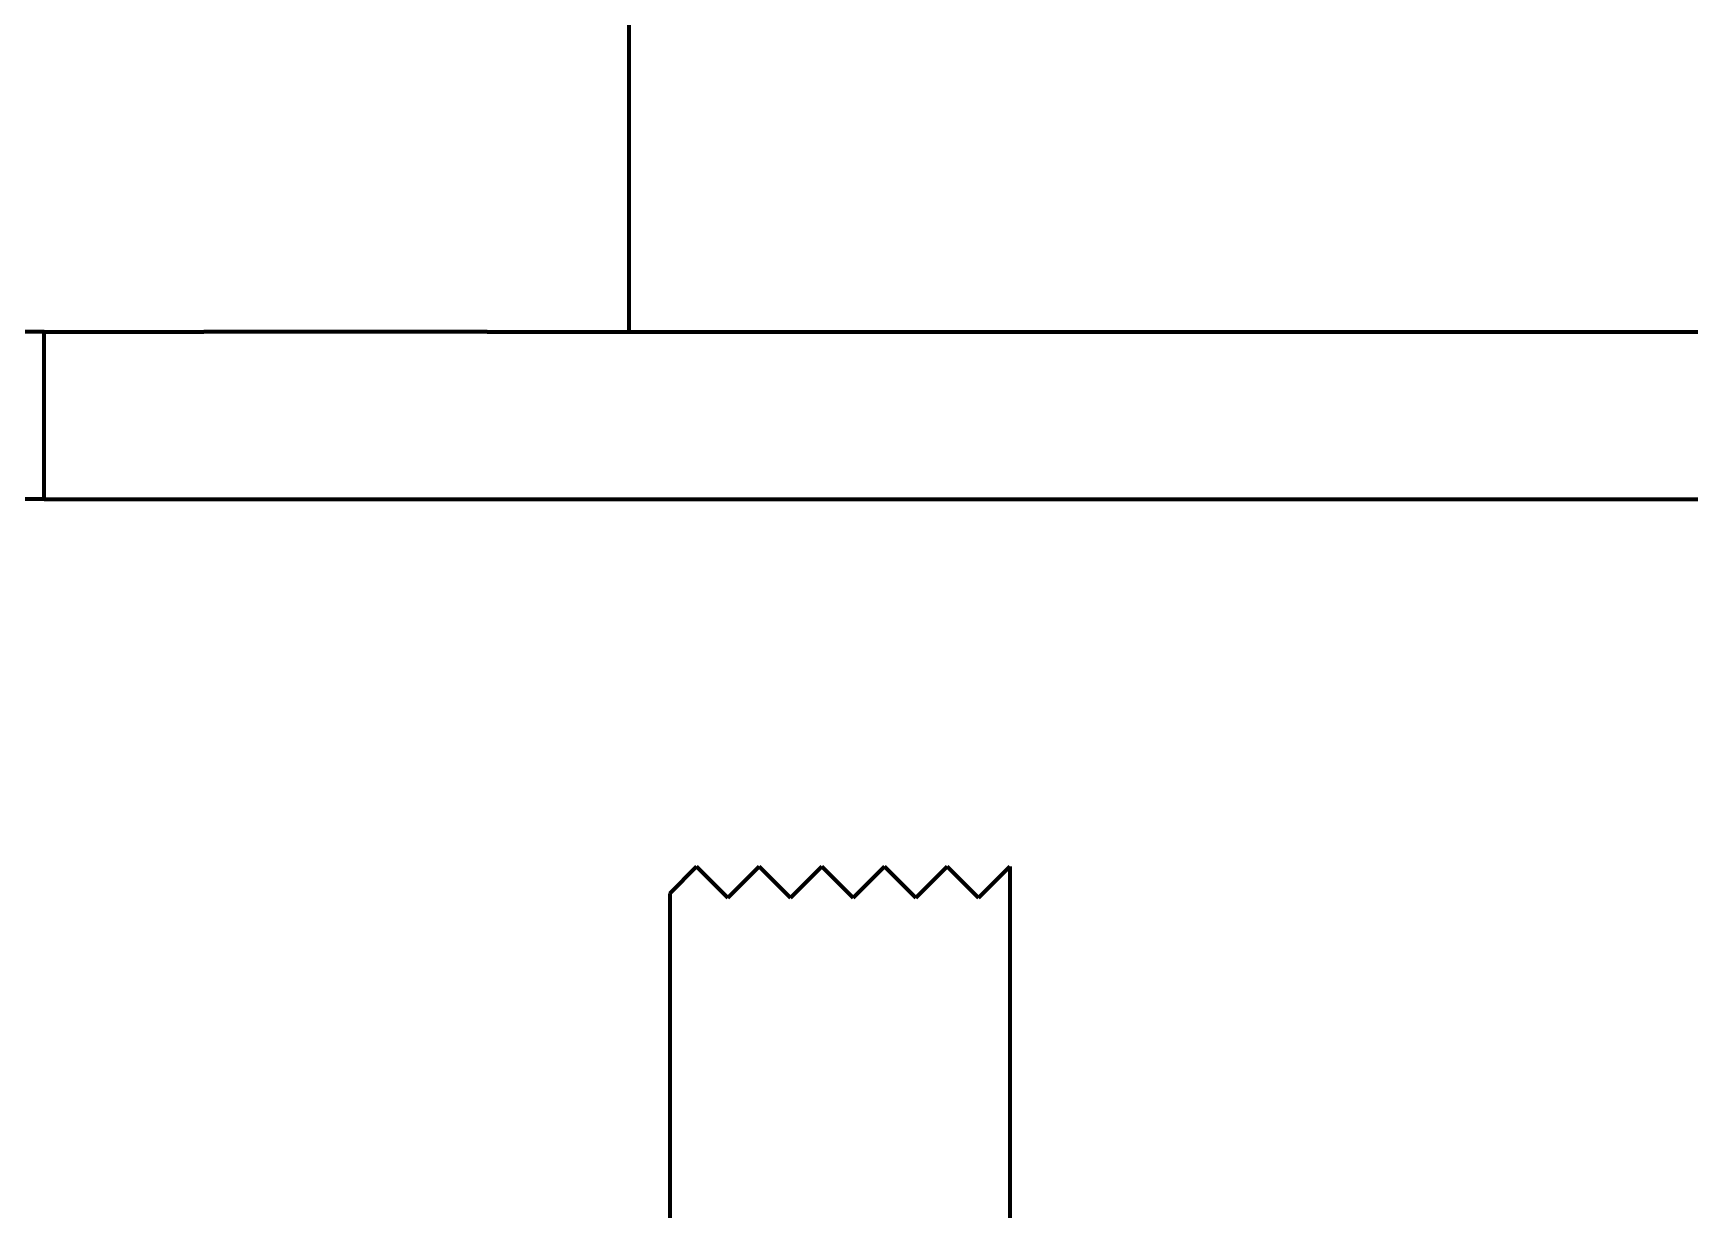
# Model space of a CAD drawing. Header units: millimetres. Extents: x 0 to 1189, y 0 to 841.
# Drawn here: x 566.72 to 586.56, y 594.07 to 608.16 of the extents above; entities that cross this region are included whole.
import ezdxf

# ---------------------------------------------------------------- set-up
doc = ezdxf.new("R2010")
doc.units = ezdxf.units.MM
doc.header["$LTSCALE"] = 0.75
doc.layers.add('Visible', color=7, linetype='Continuous', lineweight=70)

msp = doc.modelspace()

# ---------------------------------------------------------------- linework, layer by layer
at = {"layer": 'Visible', "extrusion": (0, 1, 0)}
for p, q in [((573.857, 604.581), (573.857, 644.581)), ((566.857, 604.581), (565.357, 604.581)), ((566.857, 604.581), (568.766, 604.581)), ((566.857, 602.581), (566.857, 604.581)), ((572.157, 604.581), (568.766, 604.581)), ((572.157, 604.581), (568.766, 604.581)), ((572.157, 604.581), (573.019, 604.581)), ((573.019, 604.581), (597.507, 604.581)), ((566.857, 602.581), (565.357, 602.581)), ((566.857, 602.581), (568.766, 602.581)), ((568.766, 602.581), (572.157, 602.581)), ((572.157, 602.581), (573.019, 602.581)), ((573.019, 602.581), (597.507, 602.581)), ((574.664, 598.181), (574.345, 597.861)), ((575.039, 597.806), (574.664, 598.181)), ((575.414, 598.181), (575.039, 597.806)), ((575.789, 597.806), (575.414, 598.181)), ((576.164, 598.181), (575.789, 597.806)), ((576.539, 597.806), (576.164, 598.181)), ((576.914, 598.181), (576.539, 597.806)), ((577.29, 597.806), (576.914, 598.181)), ((577.665, 598.181), (577.29, 597.806)), ((578.04, 597.806), (577.665, 598.181)), ((578.415, 598.181), (578.04, 597.806)), ((578.415, 598.181), (578.415, 589.681)), ((574.345, 597.861), (574.345, 589.681))]:
    msp.add_line(p, q, dxfattribs=at)

doc.saveas('drawing.dxf')
